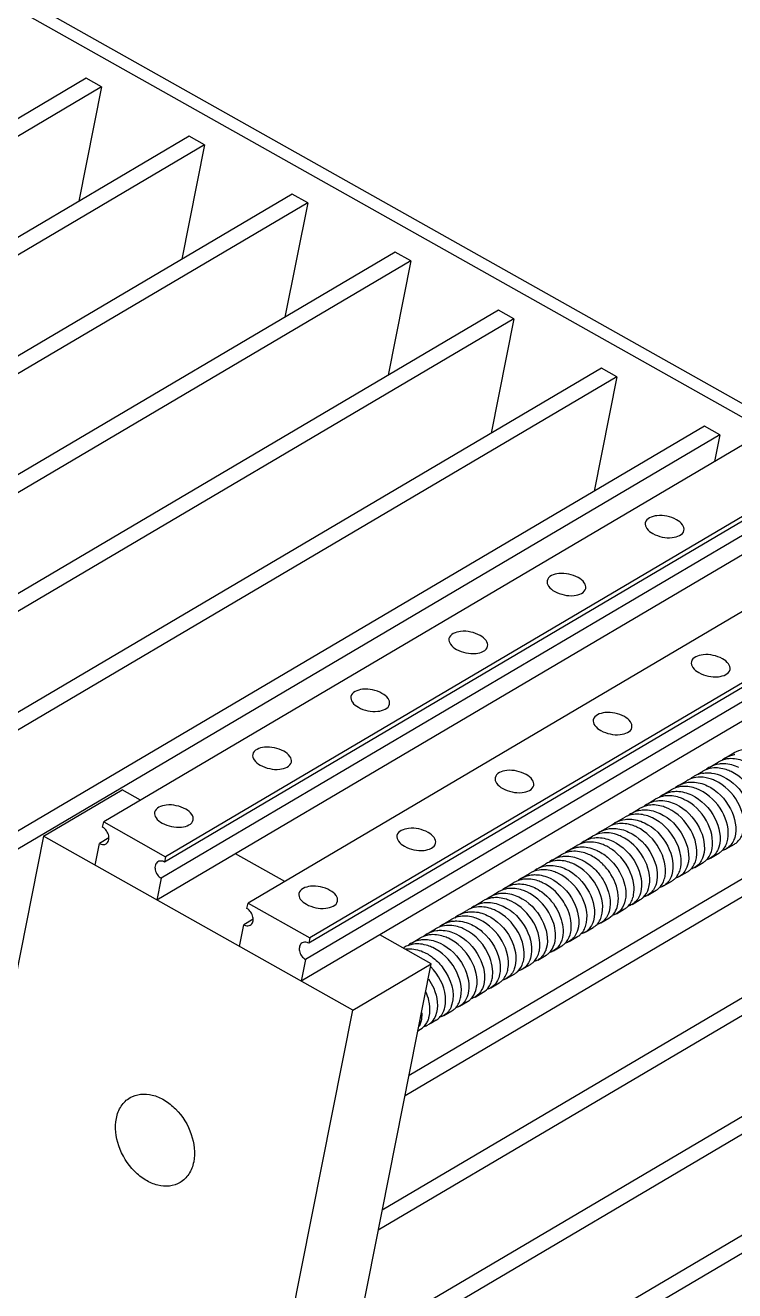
# Model space of a CAD drawing. Header units: inches. Extents: x -8900 to -5053, y -1814 to -15.
# Drawn here: x -5746 to -5611, y -384.9 to -144.1 of the extents above; entities that cross this region are included whole.
import ezdxf

# ---------------------------------------------------------------- set-up
doc = ezdxf.new("R2010")
doc.units = ezdxf.units.IN
doc.header["$LTSCALE"] = 2
doc.header["$MEASUREMENT"] = 0
doc.layers.add('02___PRT_ALL_AXES', color=7, linetype='Continuous')

msp = doc.modelspace()

# ---------------------------------------------------------------- linework, layer by layer
at = {"color": 7, "linetype": 'Continuous'}
for p, q in [((-5602.68, -219.96), (-5782.16, -119.02)), ((-5604.92, -221.28), (-5781.46, -122)), ((-5734.42, -154.19), (-6008.92, -316.03)), ((-5731.48, -155.84), (-6005.98, -317.68)), ((-5731.48, -155.84), (-5735.81, -177.6)), ((-5731.48, -155.84), (-5734.42, -154.19)), ((-5714.81, -165.22), (-5989.3, -327.06)), ((-5711.87, -166.87), (-5714.81, -165.22)), ((-5711.87, -166.87), (-5986.36, -328.72)), ((-5711.87, -166.87), (-5716.2, -188.63)), ((-5695.19, -176.25), (-5969.69, -338.09)), ((-5692.25, -177.9), (-5966.75, -339.75)), ((-5692.25, -177.9), (-5696.58, -199.67)), ((-5692.25, -177.9), (-5695.19, -176.25)), ((-5675.58, -187.28), (-5950.07, -349.12)), ((-5672.63, -188.94), (-5675.58, -187.28)), ((-5672.63, -188.94), (-5947.13, -350.78)), ((-5672.63, -188.94), (-5676.97, -210.7)), ((-5562.66, -196.37), (-5731.08, -295.67)), ((-5655.96, -198.31), (-5930.46, -360.16)), ((-5653.02, -199.97), (-5655.96, -198.31)), ((-5653.02, -199.97), (-5927.51, -361.81)), ((-5653.02, -199.97), (-5657.35, -221.73)), ((-5551.1, -204.02), (-5719.52, -303.32)), ((-5550.76, -202.91), (-5719.31, -302.29)), ((-5636.35, -209.35), (-5910.84, -371.19)), ((-5551.71, -207.11), (-5720.13, -306.41)), ((-5633.4, -211), (-5636.35, -209.35)), ((-5633.4, -211), (-5907.9, -372.84)), ((-5549.55, -209.48), (-5720.95, -310.54)), ((-5535.2, -211.81), (-5703.62, -311.11)), ((-5633.4, -211), (-5637.73, -232.76)), ((-5523.3, -218.36), (-5691.85, -317.73)), ((-5616.73, -220.38), (-5891.23, -382.22)), ((-5523.63, -219.46), (-5692.05, -318.76)), ((-5613.79, -222.03), (-5616.73, -220.38)), ((-5613.79, -222.03), (-5888.28, -383.87)), ((-5524.25, -222.56), (-5692.67, -321.86)), ((-5613.79, -222.03), (-5614.8, -227.11)), ((-5522.08, -224.92), (-5693.49, -325.99)), ((-5538.27, -264.5), (-5672.96, -343.92)), ((-5535.32, -266.16), (-5673.73, -347.76)), ((-5518.65, -275.54), (-5678.06, -369.52)), ((-5515.71, -277.19), (-5678.82, -373.36)), ((-5742.53, -298.41), (-5727.59, -289.59)), ((-5724.1, -291.55), (-5727.59, -289.59)), ((-5509.08, -292.49), (-5683.15, -395.13)), ((-5731.29, -296.7), (-5731.08, -295.67)), ((-5731.08, -295.67), (-5719.31, -302.29)), ((-5742.53, -298.41), (-5804.12, -607.88)), ((-5683.68, -331.5), (-5742.53, -298.41)), ((-5509.84, -296.33), (-5683.92, -398.97)), ((-5732.72, -303.92), (-5731.9, -299.8)), ((-5730.1, -298.73), (-5731.9, -299.8)), ((-5719.31, -302.29), (-5719.52, -303.32)), ((-5696.64, -307), (-5706.01, -301.73)), ((-5720.13, -306.41), (-5720.95, -310.54)), ((-5703.82, -312.14), (-5703.62, -311.11)), ((-5703.62, -311.11), (-5691.85, -317.73)), ((-5705.26, -319.37), (-5704.44, -315.24)), ((-5702.64, -314.18), (-5704.44, -315.24)), ((-5691.85, -317.73), (-5692.05, -318.76)), ((-5668.74, -322.69), (-5678.55, -317.17)), ((-5514.17, -318.09), (-5688.25, -420.73)), ((-5692.67, -321.86), (-5693.49, -325.99)), ((-5514.94, -321.93), (-5689.01, -424.57)), ((-5720.06, -580.58), (-5668.74, -322.69)), ((-5683.68, -331.5), (-5668.74, -322.69)), ((-5745.27, -640.97), (-5683.68, -331.5))]:
    msp.add_line(p, q, dxfattribs=at)
for centre, radius, start, end in [((-5610.29, -287.59), 4.78, 120.5871, 131.3808), ((-5610.19, -287.96), 5.15, 98.6996, 99.3856), ((-5616.2, -291.36), 5.03, 100.1709, 106.6356), ((-5614.74, -290.13), 4.7, 117.9221, 120.5387), ((-5613.28, -289.35), 4.78, 120.5733, 131.0316), ((-5619.25, -292.88), 4.78, 120.5743, 131.043), ((-5617.69, -291.96), 4.78, 108.0842, 120.4879), ((-5616.26, -291.11), 4.78, 127.5475, 130.0117), ((-5616.29, -291.08), 4.74, 120.5355, 127.5438), ((-5616.26, -291.14), 4.8, 106.658, 120.4702), ((-5622.24, -294.64), 4.78, 120.5721, 131.031), ((-5625.23, -296.4), 4.78, 120.5646, 130.9733), ((-5631.21, -299.93), 4.78, 120.5735, 131.0544), ((-5628.22, -298.17), 4.78, 120.5767, 131.0478), ((-5630.78, -303.38), 9.45, 51.2928, 54.879), ((-5634.2, -301.69), 4.78, 120.5547, 131.0248), ((-5637.19, -303.45), 4.78, 120.589, 131.0882), ((-5620.19, -299.84), 5, 343.0618, 349.5849), ((-5617.24, -298.07), 5.03, 343.7079, 349.6528), ((-5643.17, -306.98), 4.78, 120.5591, 131.028), ((-5640.18, -305.21), 4.78, 120.5844, 131.4043), ((-5623.21, -301.6), 5.03, 343.6094, 349.6249), ((-5646.15, -308.74), 4.78, 120.5956, 131.7355), ((-5646.06, -309.12), 5.17, 98.0526, 99.396), ((-5643.28, -311.04), 10.27, 41.2528, 44.2187), ((-5643.48, -311.22), 10.53, 31.8667, 41.2584), ((-5626.21, -303.36), 5.04, 343.7722, 349.7515), ((-5652.13, -312.26), 4.78, 120.5649, 131.0355), ((-5649.14, -310.5), 4.78, 120.574, 131.0659), ((-5632.16, -306.89), 5.01, 343.2397, 349.5302), ((-5629.16, -305.13), 5, 343.0304, 349.5881), ((-5655.12, -314.03), 4.78, 120.5931, 131.5846), ((-5655.03, -314.4), 5.16, 98.3202, 99.3919), ((-5635.18, -308.64), 5.05, 343.8661, 349.7619), ((-5661.01, -317.92), 5.16, 98.641, 99.3845), ((-5658.11, -315.79), 4.78, 120.571, 131.0742), ((-5664.09, -319.31), 4.78, 120.589, 131.4353), ((-5664, -319.68), 5.16, 98.5959, 99.3878), ((-5661.1, -317.55), 4.78, 120.5746, 131.5333), ((-5644.15, -313.93), 5.05, 343.982, 349.7769), ((-5641.17, -312.17), 5.05, 344.0558, 349.7606), ((-5667.08, -321.07), 4.78, 120.5738, 131.0307), ((-5647.1, -315.7), 5.01, 343.1609, 349.5647), ((-5672.96, -325.01), 5.2, 97.7647, 98.5938), ((-5670.07, -322.84), 4.78, 120.5663, 130.9674), ((-5653.13, -319.22), 5.06, 344.1291, 349.7991), ((-5656.07, -320.99), 5.01, 343.1456, 349.5753), ((-5659.13, -322.74), 5.08, 344.4995, 349.8516), ((-5665.03, -326.28), 5, 343.1088, 349.5797), ((-5659.38, -324.19), 3.66, 325.3801, 327.8581), ((-5668.07, -328.03), 5.06, 344.1224, 349.7558), ((-5671.04, -329.8), 5.03, 343.6558, 349.7384), ((-5670.99, -331.52), 3.21, 287.1852, 293.5642), ((-5670.96, -331.58), 3.14, 293.5871, 300.5694), ((-5670.97, -331.56), 3.17, 300.6079, 310.9437), ((-5671.04, -331.49), 3.26, 310.952, 317.09), ((-5669.4, -330.65), 3.16, 300.5448, 308.3327)]:
    msp.add_arc(centre, radius, start, end, dxfattribs=at)
for points in [[(-5612.39, -283.7), (-5613, -283.79), (-5613.61, -284), (-5614.14, -284.32)], [(-5612.72, -283.48), (-5612.2, -283.18), (-5611.62, -282.97), (-5611.03, -282.87)], [(-5609.31, -281.92), (-5609.95, -282.01), (-5610.59, -282.22), (-5611.15, -282.55)], [(-5617.09, -286.41), (-5616.77, -286.35), (-5616.44, -286.33), (-5616.12, -286.33)], [(-5615.3, -285.45), (-5615.87, -285.53), (-5616.43, -285.7), (-5616.94, -285.97)], [(-5615.71, -285.24), (-5615.15, -284.91), (-5614.52, -284.7), (-5613.88, -284.61)], [(-5621.68, -288.77), (-5621.13, -288.44), (-5620.49, -288.22), (-5619.85, -288.14)], [(-5617.54, -287.16), (-5618.09, -287.16), (-5618.65, -287.24), (-5619.17, -287.41)], [(-5624.27, -290.74), (-5624.9, -290.82), (-5625.54, -291.04), (-5626.09, -291.36)], [(-5624.67, -290.53), (-5624.12, -290.2), (-5623.48, -289.99), (-5622.85, -289.9)], [(-5621.27, -288.97), (-5621.91, -289.06), (-5622.55, -289.27), (-5623.1, -289.6)], [(-5630.65, -294.05), (-5630.1, -293.72), (-5629.46, -293.51), (-5628.82, -293.42)], [(-5627.3, -292.51), (-5627.92, -292.6), (-5628.54, -292.81), (-5629.08, -293.13)], [(-5627.66, -292.29), (-5627.12, -291.97), (-5626.5, -291.76), (-5625.88, -291.67)], [(-5633.23, -296.02), (-5633.87, -296.11), (-5634.5, -296.32), (-5635.06, -296.65)], [(-5633.64, -295.81), (-5633.08, -295.49), (-5632.45, -295.27), (-5631.81, -295.19)], [(-5630.24, -294.26), (-5630.88, -294.35), (-5631.52, -294.56), (-5632.07, -294.89)], [(-5625.34, -295.65), (-5625.74, -295.37), (-5626.16, -295.12), (-5626.61, -294.91)], [(-5636.22, -297.79), (-5636.86, -297.87), (-5637.49, -298.09), (-5638.05, -298.41)], [(-5636.63, -297.58), (-5636.07, -297.25), (-5635.44, -297.04), (-5634.8, -296.95)], [(-5642.61, -301.1), (-5642.1, -300.8), (-5641.51, -300.59), (-5640.93, -300.5)], [(-5639.21, -299.55), (-5639.85, -299.64), (-5640.49, -299.85), (-5641.04, -300.18)], [(-5639.62, -299.34), (-5639.07, -299.01), (-5638.43, -298.8), (-5637.79, -298.71)], [(-5612.57, -300.8), (-5612.79, -300.94), (-5613.04, -301.04), (-5613.29, -301.11)], [(-5611.65, -299.99), (-5611.9, -300.31), (-5612.22, -300.6), (-5612.57, -300.8)], [(-5645.18, -303.07), (-5645.82, -303.16), (-5646.46, -303.37), (-5647.02, -303.7)], [(-5645.6, -302.86), (-5645.04, -302.54), (-5644.4, -302.32), (-5643.76, -302.24)], [(-5642.3, -301.33), (-5642.9, -301.42), (-5643.5, -301.63), (-5644.03, -301.94)], [(-5615.56, -302.57), (-5615.78, -302.7), (-5616.02, -302.8), (-5616.27, -302.88)], [(-5614.67, -301.79), (-5614.92, -302.1), (-5615.22, -302.37), (-5615.56, -302.57)], [(-5648.2, -304.84), (-5648.83, -304.93), (-5649.46, -305.14), (-5650.01, -305.46)], [(-5648.59, -304.63), (-5648.07, -304.32), (-5647.49, -304.12), (-5646.9, -304.02)], [(-5620.64, -305.3), (-5620.89, -305.61), (-5621.19, -305.89), (-5621.54, -306.09)], [(-5618.55, -304.33), (-5618.76, -304.46), (-5619, -304.56), (-5619.24, -304.63)], [(-5617.63, -303.52), (-5617.88, -303.84), (-5618.2, -304.12), (-5618.55, -304.33)], [(-5654.56, -308.15), (-5654.01, -307.82), (-5653.37, -307.61), (-5652.73, -307.52)], [(-5651.15, -306.6), (-5651.79, -306.68), (-5652.44, -306.9), (-5652.99, -307.23)], [(-5651.57, -306.39), (-5651.02, -306.06), (-5650.38, -305.84), (-5649.73, -305.76)], [(-5624.53, -307.85), (-5624.75, -307.98), (-5624.99, -308.09), (-5625.23, -308.16)], [(-5623.65, -307.09), (-5623.89, -307.39), (-5624.19, -307.66), (-5624.53, -307.85)], [(-5621.54, -306.09), (-5621.76, -306.22), (-5622, -306.33), (-5622.25, -306.4)], [(-5657.2, -310.13), (-5657.82, -310.22), (-5658.43, -310.43), (-5658.97, -310.75)], [(-5657.55, -309.91), (-5657.04, -309.61), (-5656.46, -309.4), (-5655.87, -309.31)], [(-5654.15, -308.36), (-5654.79, -308.45), (-5655.43, -308.66), (-5655.98, -308.99)], [(-5627.52, -309.62), (-5627.74, -309.75), (-5627.98, -309.85), (-5628.23, -309.93)], [(-5626.62, -308.82), (-5626.86, -309.14), (-5627.17, -309.41), (-5627.52, -309.62)], [(-5663.53, -313.44), (-5663.02, -313.13), (-5662.44, -312.93), (-5661.85, -312.83)], [(-5660.11, -311.88), (-5660.76, -311.97), (-5661.4, -312.18), (-5661.96, -312.51)], [(-5660.54, -311.68), (-5659.98, -311.34), (-5659.34, -311.13), (-5658.69, -311.04)], [(-5634.91, -313.98), (-5634.47, -313.71), (-5634.08, -313.33), (-5633.8, -312.89)], [(-5633.8, -312.89), (-5633.57, -312.51), (-5633.39, -312.09), (-5633.28, -311.66)], [(-5632.38, -312.04), (-5632.66, -312.48), (-5633.04, -312.87), (-5633.49, -313.14)], [(-5630.51, -311.38), (-5630.73, -311.51), (-5630.97, -311.61), (-5631.22, -311.69)], [(-5629.6, -310.58), (-5629.85, -310.9), (-5630.16, -311.17), (-5630.51, -311.38)], [(-5666.52, -315.2), (-5666.01, -314.9), (-5665.43, -314.69), (-5664.84, -314.59)], [(-5663.2, -313.66), (-5663.81, -313.75), (-5664.42, -313.96), (-5664.95, -314.27)], [(-5636.48, -314.9), (-5636.7, -315.03), (-5636.93, -315.13), (-5637.18, -315.21)], [(-5635.55, -314.07), (-5635.81, -314.4), (-5636.13, -314.69), (-5636.48, -314.9)], [(-5633.49, -313.14), (-5633.75, -313.29), (-5634.03, -313.41), (-5634.32, -313.48)], [(-5669.11, -317.17), (-5669.74, -317.26), (-5670.38, -317.47), (-5670.93, -317.8)], [(-5669.51, -316.96), (-5668.96, -316.64), (-5668.32, -316.42), (-5667.69, -316.34)], [(-5666.19, -315.42), (-5666.8, -315.51), (-5667.41, -315.72), (-5667.94, -316.04)], [(-5641.56, -317.64), (-5641.81, -317.95), (-5642.12, -318.23), (-5642.46, -318.43)], [(-5639.47, -316.67), (-5639.7, -316.8), (-5639.94, -316.9), (-5640.19, -316.98)], [(-5638.56, -315.86), (-5638.81, -316.18), (-5639.12, -316.46), (-5639.47, -316.67)], [(-5672.15, -318.94), (-5672.77, -319.04), (-5673.38, -319.25), (-5673.92, -319.56)], [(-5672.5, -318.72), (-5671.96, -318.41), (-5671.35, -318.2), (-5670.73, -318.11)], [(-5645.45, -320.19), (-5645.67, -320.32), (-5645.91, -320.42), (-5646.15, -320.5)], [(-5644.6, -319.46), (-5644.84, -319.75), (-5645.13, -320), (-5645.45, -320.19)], [(-5645.33, -319.01), (-5645.26, -318.81), (-5645.21, -318.61), (-5645.17, -318.4)], [(-5642.46, -318.43), (-5642.68, -318.56), (-5642.93, -318.66), (-5643.17, -318.74)], [(-5670.02, -320.51), (-5669.4, -320.8), (-5668.82, -321.17), (-5668.29, -321.6)], [(-5648.44, -321.95), (-5648.66, -322.09), (-5648.91, -322.19), (-5649.16, -322.26)], [(-5653.46, -324.61), (-5653.72, -324.95), (-5654.05, -325.26), (-5654.42, -325.48)], [(-5651.43, -323.71), (-5651.65, -323.85), (-5651.89, -323.95), (-5652.14, -324.02)], [(-5650.53, -322.93), (-5650.78, -323.24), (-5651.09, -323.51), (-5651.43, -323.71)], [(-5658.83, -328.08), (-5658.41, -327.83), (-5658.05, -327.48), (-5657.78, -327.08)], [(-5657.41, -327.24), (-5657.64, -327.38), (-5657.9, -327.49), (-5658.17, -327.56)], [(-5656.37, -326.27), (-5656.64, -326.66), (-5657, -327), (-5657.41, -327.24)], [(-5654.42, -325.48), (-5654.64, -325.61), (-5654.88, -325.71), (-5655.13, -325.79)], [(-5660.4, -329), (-5660.62, -329.13), (-5660.86, -329.24), (-5661.11, -329.31)], [(-5665.48, -331.75), (-5665.73, -332.06), (-5666.03, -332.33), (-5666.37, -332.53)], [(-5663.38, -330.76), (-5663.6, -330.89), (-5663.84, -331), (-5664.09, -331.07)], [(-5662.44, -329.92), (-5662.7, -330.26), (-5663.02, -330.55), (-5663.38, -330.76)], [(-5670.76, -333.89), (-5670.84, -334.14), (-5670.93, -334.39), (-5671.05, -334.63)], [(-5670.78, -335.12), (-5670.35, -334.87), (-5669.98, -334.5), (-5669.71, -334.09)], [(-5669.71, -334.09), (-5669.56, -333.87), (-5669.44, -333.64), (-5669.34, -333.4)], [(-5667.92, -332.56), (-5668.1, -332.98), (-5668.34, -333.38), (-5668.65, -333.71)], [(-5667.44, -333.12), (-5667.24, -332.96), (-5667.06, -332.78), (-5666.9, -332.58)], [(-5666.37, -332.53), (-5666.6, -332.66), (-5666.84, -332.76), (-5667.09, -332.84)]]:
    msp.add_open_spline(points, degree=3, dxfattribs=at)
for points, knots in [([(-5608.67, -284.34), (-5608.97, -284.19), (-5610.15, -283.72), (-5611.47, -283.56), (-5612.39, -283.7)], [0, 0, 0, 0, 0.264885, 1, 1, 1, 1]), ([(-5616.12, -286.33), (-5615.88, -286.33), (-5614.88, -286.39), (-5613.91, -286.7), (-5613.23, -287.02)], [0, 0, 0, 0, 0.240089, 1, 1, 1, 1]), ([(-5611.66, -286.1), (-5611.96, -285.96), (-5613.11, -285.49), (-5614.4, -285.33), (-5615.3, -285.45)], [0, 0, 0, 0, 0.264545, 1, 1, 1, 1]), ([(-5613.88, -284.61), (-5613.59, -284.57), (-5612.34, -284.51), (-5611.1, -284.85), (-5610.24, -285.26)], [0, 0, 0, 0, 0.238259, 1, 1, 1, 1]), ([(-5606.31, -295.46), (-5605.98, -293.7), (-5607.04, -289.75), (-5609.88, -286.95), (-5611.66, -286.1)], [0, 0, 0, 0, 0.475667, 1, 1, 1, 1]), ([(-5617.64, -289.62), (-5617.93, -289.48), (-5619.08, -289.02), (-5620.37, -288.85), (-5621.27, -288.97)], [0, 0, 0, 0, 0.264498, 1, 1, 1, 1]), ([(-5619.85, -288.14), (-5619.56, -288.1), (-5618.32, -288.03), (-5617.07, -288.38), (-5616.22, -288.79)], [0, 0, 0, 0, 0.238283, 1, 1, 1, 1]), ([(-5614.65, -287.86), (-5614.88, -287.75), (-5615.8, -287.36), (-5616.8, -287.17), (-5617.54, -287.16)], [0, 0, 0, 0, 0.261139, 1, 1, 1, 1]), ([(-5616.22, -288.79), (-5614.34, -289.68), (-5611.41, -292.64), (-5610.47, -296.88), (-5610.98, -298.65)], [0, 0, 0, 0, 0.530363, 1, 1, 1, 1]), ([(-5609.29, -297.21), (-5608.97, -295.45), (-5610.03, -291.5), (-5612.87, -288.71), (-5614.65, -287.86)], [0, 0, 0, 0, 0.475747, 1, 1, 1, 1]), ([(-5613.23, -287.02), (-5611.36, -287.92), (-5608.43, -290.87), (-5607.48, -295.1), (-5607.99, -296.86)], [0, 0, 0, 0, 0.530084, 1, 1, 1, 1]), ([(-5620.63, -291.39), (-5620.92, -291.24), (-5622.07, -290.78), (-5623.36, -290.61), (-5624.27, -290.74)], [0, 0, 0, 0, 0.264518, 1, 1, 1, 1]), ([(-5622.85, -289.9), (-5622.55, -289.86), (-5621.31, -289.8), (-5620.06, -290.14), (-5619.21, -290.55)], [0, 0, 0, 0, 0.238272, 1, 1, 1, 1]), ([(-5619.21, -290.55), (-5617.32, -291.45), (-5614.38, -294.43), (-5613.45, -298.7), (-5613.99, -300.46)], [0, 0, 0, 0, 0.530955, 1, 1, 1, 1]), ([(-5612.28, -298.98), (-5611.96, -297.22), (-5613.02, -293.27), (-5615.86, -290.47), (-5617.64, -289.62)], [0, 0, 0, 0, 0.475683, 1, 1, 1, 1]), ([(-5628.82, -293.42), (-5628.53, -293.38), (-5627.28, -293.32), (-5626.04, -293.67), (-5625.19, -294.07)], [0, 0, 0, 0, 0.238278, 1, 1, 1, 1]), ([(-5623.62, -293.15), (-5623.92, -293), (-5625.08, -292.53), (-5626.39, -292.37), (-5627.3, -292.51)], [0, 0, 0, 0, 0.264735, 1, 1, 1, 1]), ([(-5625.88, -291.67), (-5625.59, -291.63), (-5624.33, -291.55), (-5623.06, -291.9), (-5622.2, -292.31)], [0, 0, 0, 0, 0.238165, 1, 1, 1, 1]), ([(-5618.26, -302.5), (-5617.94, -300.74), (-5619, -296.79), (-5621.84, -294), (-5623.62, -293.15)], [0, 0, 0, 0, 0.475634, 1, 1, 1, 1]), ([(-5622.2, -292.31), (-5620.32, -293.21), (-5617.38, -296.17), (-5616.44, -300.41), (-5616.97, -302.18)], [0, 0, 0, 0, 0.530481, 1, 1, 1, 1]), ([(-5615.27, -300.75), (-5614.95, -298.99), (-5616, -295.03), (-5618.85, -292.23), (-5620.63, -291.39)], [0, 0, 0, 0, 0.475675, 1, 1, 1, 1]), ([(-5629.59, -296.67), (-5629.89, -296.53), (-5631.04, -296.07), (-5632.32, -295.9), (-5633.23, -296.02)], [0, 0, 0, 0, 0.264491, 1, 1, 1, 1]), ([(-5631.81, -295.19), (-5631.51, -295.15), (-5630.27, -295.08), (-5629.03, -295.43), (-5628.17, -295.84)], [0, 0, 0, 0, 0.238285, 1, 1, 1, 1]), ([(-5626.61, -294.91), (-5626.9, -294.77), (-5628.05, -294.3), (-5629.34, -294.14), (-5630.24, -294.26)], [0, 0, 0, 0, 0.264506, 1, 1, 1, 1]), ([(-5628.17, -295.84), (-5626.29, -296.73), (-5623.34, -299.71), (-5622.42, -303.99), (-5622.96, -305.75)], [0, 0, 0, 0, 0.530982, 1, 1, 1, 1]), ([(-5625.19, -294.07), (-5623.31, -294.97), (-5620.38, -297.93), (-5619.43, -302.16), (-5619.95, -303.93)], [0, 0, 0, 0, 0.530247, 1, 1, 1, 1]), ([(-5621.25, -304.26), (-5621.13, -303.57), (-5621.16, -300.45), (-5623.01, -297.5), (-5624.87, -296.01)], [0, 0, 0, 0, 0.224961, 1, 1, 1, 1]), ([(-5730.64, -299.86), (-5730.42, -299.73), (-5730.06, -299.22), (-5730.08, -298.27), (-5730.49, -297.35), (-5731, -296.86), (-5731.29, -296.7)], [0, 0, 0, 0, 0.207644, 0.454817, 0.731612, 1, 1, 1, 1]), ([(-5632.58, -298.43), (-5632.88, -298.29), (-5634.03, -297.83), (-5635.32, -297.66), (-5636.22, -297.79)], [0, 0, 0, 0, 0.264522, 1, 1, 1, 1]), ([(-5634.8, -296.95), (-5634.51, -296.91), (-5633.26, -296.85), (-5632.02, -297.19), (-5631.16, -297.6)], [0, 0, 0, 0, 0.238266, 1, 1, 1, 1]), ([(-5627.23, -307.8), (-5626.9, -306.04), (-5627.96, -302.08), (-5630.8, -299.28), (-5632.58, -298.43)], [0, 0, 0, 0, 0.475524, 1, 1, 1, 1]), ([(-5631.16, -297.6), (-5629.28, -298.5), (-5626.34, -301.47), (-5625.41, -305.73), (-5625.94, -307.5)], [0, 0, 0, 0, 0.530873, 1, 1, 1, 1]), ([(-5624.24, -306.03), (-5623.92, -304.27), (-5624.97, -300.32), (-5627.81, -297.52), (-5629.59, -296.67)], [0, 0, 0, 0, 0.47568, 1, 1, 1, 1]), ([(-5611, -299.88), (-5610.81, -299.77), (-5610.07, -299.22), (-5609.6, -298.37), (-5609.41, -297.7)], [0, 0, 0, 0, 0.239577, 1, 1, 1, 1]), ([(-5731.9, -299.8), (-5731.8, -299.85), (-5731.41, -300.03), (-5730.91, -300.02), (-5730.64, -299.86)], [0, 0, 0, 0, 0.280829, 1, 1, 1, 1]), ([(-5640.93, -300.5), (-5640.62, -300.45), (-5639.33, -300.35), (-5638.03, -300.7), (-5637.14, -301.12)], [0, 0, 0, 0, 0.237983, 1, 1, 1, 1]), ([(-5635.57, -300.2), (-5635.87, -300.06), (-5637.02, -299.59), (-5638.31, -299.43), (-5639.21, -299.55)], [0, 0, 0, 0, 0.264519, 1, 1, 1, 1]), ([(-5637.79, -298.71), (-5637.5, -298.67), (-5636.25, -298.61), (-5635.01, -298.95), (-5634.15, -299.36)], [0, 0, 0, 0, 0.238291, 1, 1, 1, 1]), ([(-5633.26, -301.79), (-5633.44, -301.63), (-5634.14, -301.01), (-5634.94, -300.5), (-5635.57, -300.2)], [0, 0, 0, 0, 0.255779, 1, 1, 1, 1]), ([(-5634.15, -299.36), (-5632.28, -300.25), (-5629.35, -303.21), (-5628.4, -307.44), (-5628.92, -309.21)], [0, 0, 0, 0, 0.530156, 1, 1, 1, 1]), ([(-5613.99, -300.46), (-5614.03, -300.59), (-5614.19, -301.06), (-5614.44, -301.5), (-5614.67, -301.79)], [0, 0, 0, 0, 0.261012, 1, 1, 1, 1]), ([(-5613.99, -301.64), (-5613.8, -301.53), (-5613.07, -300.99), (-5612.6, -300.15), (-5612.4, -299.49)], [0, 0, 0, 0, 0.239726, 1, 1, 1, 1]), ([(-5610.98, -298.65), (-5611.02, -298.77), (-5611.18, -299.25), (-5611.43, -299.69), (-5611.65, -299.99)], [0, 0, 0, 0, 0.261065, 1, 1, 1, 1]), ([(-5720.78, -303.25), (-5721, -303.38), (-5721.36, -303.89), (-5721.34, -304.84), (-5720.93, -305.76), (-5720.42, -306.25), (-5720.13, -306.41)], [0, 0, 0, 0, 0.207644, 0.454817, 0.731612, 1, 1, 1, 1]), ([(-5719.52, -303.32), (-5719.62, -303.26), (-5720.01, -303.08), (-5720.51, -303.09), (-5720.78, -303.25)], [0, 0, 0, 0, 0.280829, 1, 1, 1, 1]), ([(-5641.55, -303.72), (-5641.85, -303.58), (-5642.99, -303.12), (-5644.28, -302.95), (-5645.18, -303.07)], [0, 0, 0, 0, 0.264495, 1, 1, 1, 1]), ([(-5643.76, -302.24), (-5643.47, -302.2), (-5642.23, -302.13), (-5640.98, -302.48), (-5640.13, -302.88)], [0, 0, 0, 0, 0.23828, 1, 1, 1, 1]), ([(-5638.56, -301.96), (-5638.87, -301.81), (-5640.05, -301.34), (-5641.38, -301.18), (-5642.3, -301.33)], [0, 0, 0, 0, 0.264968, 1, 1, 1, 1]), ([(-5640.13, -302.88), (-5639.86, -303.01), (-5638.76, -303.61), (-5637.8, -304.44), (-5637.17, -305.15)], [0, 0, 0, 0, 0.243147, 1, 1, 1, 1]), ([(-5635.92, -303.88), (-5636.11, -303.68), (-5636.91, -302.93), (-5637.83, -302.31), (-5638.56, -301.96)], [0, 0, 0, 0, 0.255899, 1, 1, 1, 1]), ([(-5637.14, -301.12), (-5636.9, -301.24), (-5635.94, -301.76), (-5635.07, -302.45), (-5634.5, -303.05)], [0, 0, 0, 0, 0.243585, 1, 1, 1, 1]), ([(-5634.5, -303.05), (-5633.25, -304.33), (-5631.51, -307.21), (-5631.61, -310.82), (-5632.38, -312.04)], [0, 0, 0, 0, 0.554049, 1, 1, 1, 1]), ([(-5630.22, -309.54), (-5630.1, -308.91), (-5630.09, -306.04), (-5631.66, -303.3), (-5633.26, -301.79)], [0, 0, 0, 0, 0.224476, 1, 1, 1, 1]), ([(-5619.97, -305.17), (-5619.78, -305.06), (-5619.05, -304.52), (-5618.58, -303.68), (-5618.38, -303.02)], [0, 0, 0, 0, 0.239767, 1, 1, 1, 1]), ([(-5616.97, -302.18), (-5617, -302.31), (-5617.16, -302.78), (-5617.41, -303.22), (-5617.63, -303.52)], [0, 0, 0, 0, 0.261029, 1, 1, 1, 1]), ([(-5616.98, -303.4), (-5616.8, -303.3), (-5616.08, -302.77), (-5615.61, -301.94), (-5615.41, -301.3)], [0, 0, 0, 0, 0.240056, 1, 1, 1, 1]), ([(-5649.73, -305.76), (-5649.44, -305.72), (-5648.2, -305.66), (-5646.96, -306), (-5646.11, -306.41)], [0, 0, 0, 0, 0.238307, 1, 1, 1, 1]), ([(-5644.54, -305.48), (-5644.84, -305.34), (-5646, -304.87), (-5647.29, -304.71), (-5648.2, -304.84)], [0, 0, 0, 0, 0.264622, 1, 1, 1, 1]), ([(-5646.78, -304), (-5646.49, -303.96), (-5645.24, -303.89), (-5643.98, -304.24), (-5643.12, -304.65)], [0, 0, 0, 0, 0.238245, 1, 1, 1, 1]), ([(-5639.18, -314.83), (-5638.86, -313.07), (-5639.92, -309.12), (-5642.76, -306.33), (-5644.54, -305.48)], [0, 0, 0, 0, 0.475847, 1, 1, 1, 1]), ([(-5643.12, -304.65), (-5641.25, -305.54), (-5638.32, -308.49), (-5637.37, -312.72), (-5637.88, -314.49)], [0, 0, 0, 0, 0.530039, 1, 1, 1, 1]), ([(-5636.19, -313.07), (-5635.88, -311.31), (-5636.93, -307.36), (-5639.77, -304.57), (-5641.55, -303.72)], [0, 0, 0, 0, 0.475835, 1, 1, 1, 1]), ([(-5637.17, -305.15), (-5636.67, -305.7), (-5635.11, -307.87), (-5634.35, -310.85), (-5634.89, -312.72)], [0, 0, 0, 0, 0.278103, 1, 1, 1, 1]), ([(-5633.28, -311.66), (-5633.17, -311.21), (-5632.94, -309.13), (-5633.68, -307.03), (-5634.53, -305.66)], [0, 0, 0, 0, 0.223465, 1, 1, 1, 1]), ([(-5622.96, -306.93), (-5622.77, -306.82), (-5622.04, -306.28), (-5621.56, -305.43), (-5621.37, -304.77)], [0, 0, 0, 0, 0.239677, 1, 1, 1, 1]), ([(-5619.95, -303.93), (-5619.99, -304.06), (-5620.15, -304.54), (-5620.4, -305), (-5620.64, -305.3)], [0, 0, 0, 0, 0.261372, 1, 1, 1, 1]), ([(-5652.73, -307.52), (-5652.43, -307.48), (-5651.19, -307.42), (-5649.95, -307.77), (-5649.1, -308.17)], [0, 0, 0, 0, 0.238294, 1, 1, 1, 1]), ([(-5647.53, -307.25), (-5647.82, -307.11), (-5648.97, -306.64), (-5650.25, -306.48), (-5651.15, -306.6)], [0, 0, 0, 0, 0.264447, 1, 1, 1, 1]), ([(-5643.09, -311.65), (-5643.34, -311.18), (-5644.45, -309.39), (-5646.11, -307.92), (-5647.53, -307.25)], [0, 0, 0, 0, 0.25394, 1, 1, 1, 1]), ([(-5646.11, -306.41), (-5644.22, -307.31), (-5641.28, -310.28), (-5640.35, -314.55), (-5640.89, -316.32)], [0, 0, 0, 0, 0.53088, 1, 1, 1, 1]), ([(-5625.94, -307.5), (-5625.98, -307.62), (-5626.14, -308.09), (-5626.39, -308.53), (-5626.62, -308.82)], [0, 0, 0, 0, 0.260961, 1, 1, 1, 1]), ([(-5625.95, -308.69), (-5625.76, -308.58), (-5625.04, -308.06), (-5624.57, -307.23), (-5624.38, -306.59)], [0, 0, 0, 0, 0.240063, 1, 1, 1, 1]), ([(-5622.96, -305.75), (-5623, -305.88), (-5623.16, -306.35), (-5623.41, -306.8), (-5623.65, -307.09)], [0, 0, 0, 0, 0.261072, 1, 1, 1, 1]), ([(-5653.51, -310.77), (-5653.81, -310.63), (-5654.97, -310.16), (-5656.28, -310), (-5657.2, -310.13)], [0, 0, 0, 0, 0.26473, 1, 1, 1, 1]), ([(-5655.78, -309.29), (-5655.48, -309.25), (-5654.22, -309.17), (-5652.95, -309.52), (-5652.09, -309.93)], [0, 0, 0, 0, 0.238196, 1, 1, 1, 1]), ([(-5650.52, -309.01), (-5650.81, -308.87), (-5651.96, -308.4), (-5653.24, -308.24), (-5654.15, -308.36)], [0, 0, 0, 0, 0.264473, 1, 1, 1, 1]), ([(-5652.09, -309.93), (-5650.22, -310.82), (-5647.29, -313.78), (-5646.34, -317.99), (-5646.84, -319.76)], [0, 0, 0, 0, 0.529887, 1, 1, 1, 1]), ([(-5645.95, -313.67), (-5646.19, -313.17), (-5647.31, -311.28), (-5649.04, -309.71), (-5650.52, -309.01)], [0, 0, 0, 0, 0.253252, 1, 1, 1, 1]), ([(-5649.1, -308.17), (-5648.61, -308.4), (-5646.72, -309.54), (-5645.25, -311.34), (-5644.53, -312.84)], [0, 0, 0, 0, 0.244688, 1, 1, 1, 1]), ([(-5631.92, -312.22), (-5631.74, -312.11), (-5631, -311.56), (-5630.53, -310.71), (-5630.34, -310.05)], [0, 0, 0, 0, 0.239632, 1, 1, 1, 1]), ([(-5628.92, -309.21), (-5628.95, -309.34), (-5629.12, -309.82), (-5629.37, -310.28), (-5629.6, -310.58)], [0, 0, 0, 0, 0.261357, 1, 1, 1, 1]), ([(-5628.94, -310.45), (-5628.75, -310.34), (-5628.03, -309.81), (-5627.56, -308.98), (-5627.36, -308.33)], [0, 0, 0, 0, 0.239955, 1, 1, 1, 1]), ([(-5703.18, -315.31), (-5702.96, -315.18), (-5702.6, -314.67), (-5702.62, -313.72), (-5703.02, -312.8), (-5703.53, -312.31), (-5703.82, -312.14)], [0, 0, 0, 0, 0.207644, 0.454817, 0.731612, 1, 1, 1, 1]), ([(-5661.78, -312.82), (-5661.48, -312.78), (-5660.21, -312.69), (-5658.94, -313.04), (-5658.07, -313.46)], [0, 0, 0, 0, 0.238104, 1, 1, 1, 1]), ([(-5656.5, -312.53), (-5656.79, -312.39), (-5657.93, -311.93), (-5659.21, -311.76), (-5660.11, -311.88)], [0, 0, 0, 0, 0.264411, 1, 1, 1, 1]), ([(-5658.69, -311.04), (-5658.4, -311.01), (-5657.16, -310.95), (-5655.92, -311.29), (-5655.08, -311.7)], [0, 0, 0, 0, 0.238324, 1, 1, 1, 1]), ([(-5651.14, -321.9), (-5650.82, -320.14), (-5651.87, -316.18), (-5654.71, -313.38), (-5656.5, -312.53)], [0, 0, 0, 0, 0.475653, 1, 1, 1, 1]), ([(-5655.08, -311.7), (-5653.19, -312.59), (-5650.25, -315.57), (-5649.32, -319.84), (-5649.86, -321.6)], [0, 0, 0, 0, 0.530886, 1, 1, 1, 1]), ([(-5648.15, -320.11), (-5647.83, -318.35), (-5648.89, -314.41), (-5651.73, -311.62), (-5653.51, -310.77)], [0, 0, 0, 0, 0.475873, 1, 1, 1, 1]), ([(-5644.53, -312.84), (-5644.32, -313.29), (-5643.66, -314.97), (-5643.5, -316.93), (-5643.91, -318.17)], [0, 0, 0, 0, 0.278059, 1, 1, 1, 1]), ([(-5642.18, -316.61), (-5642.11, -316.23), (-5641.98, -314.53), (-5642.49, -312.82), (-5643.09, -311.65)], [0, 0, 0, 0, 0.227424, 1, 1, 1, 1]), ([(-5634.89, -312.72), (-5634.93, -312.85), (-5635.08, -313.32), (-5635.33, -313.78), (-5635.55, -314.07)], [0, 0, 0, 0, 0.261213, 1, 1, 1, 1]), ([(-5704.44, -315.24), (-5704.33, -315.3), (-5703.94, -315.48), (-5703.45, -315.47), (-5703.18, -315.31)], [0, 0, 0, 0, 0.280829, 1, 1, 1, 1]), ([(-5662.47, -316.06), (-5662.78, -315.91), (-5663.95, -315.44), (-5665.27, -315.28), (-5666.19, -315.42)], [0, 0, 0, 0, 0.264843, 1, 1, 1, 1]), ([(-5664.77, -314.58), (-5664.47, -314.54), (-5663.2, -314.46), (-5661.93, -314.81), (-5661.05, -315.22)], [0, 0, 0, 0, 0.238145, 1, 1, 1, 1]), ([(-5659.48, -314.3), (-5659.79, -314.15), (-5660.96, -313.68), (-5662.28, -313.52), (-5663.2, -313.66)], [0, 0, 0, 0, 0.264875, 1, 1, 1, 1]), ([(-5661.05, -315.22), (-5660.32, -315.57), (-5657.65, -317.36), (-5655.85, -320.5), (-5655.63, -322.88)], [0, 0, 0, 0, 0.254011, 1, 1, 1, 1]), ([(-5654.13, -323.63), (-5653.81, -321.87), (-5654.87, -317.93), (-5657.71, -315.14), (-5659.48, -314.3)], [0, 0, 0, 0, 0.475902, 1, 1, 1, 1]), ([(-5658.07, -313.46), (-5656.2, -314.35), (-5653.28, -317.29), (-5652.32, -321.49), (-5652.81, -323.26)], [0, 0, 0, 0, 0.529535, 1, 1, 1, 1]), ([(-5645.17, -318.4), (-5645.1, -318.04), (-5644.96, -316.43), (-5645.41, -314.8), (-5645.95, -313.67)], [0, 0, 0, 0, 0.227829, 1, 1, 1, 1]), ([(-5640.89, -317.5), (-5640.7, -317.39), (-5639.96, -316.85), (-5639.49, -315.99), (-5639.3, -315.32)], [0, 0, 0, 0, 0.239576, 1, 1, 1, 1]), ([(-5637.88, -314.49), (-5637.92, -314.62), (-5638.08, -315.1), (-5638.33, -315.56), (-5638.56, -315.86)], [0, 0, 0, 0, 0.261341, 1, 1, 1, 1]), ([(-5637.9, -315.74), (-5637.71, -315.63), (-5636.97, -315.08), (-5636.5, -314.22), (-5636.31, -313.56)], [0, 0, 0, 0, 0.239544, 1, 1, 1, 1]), ([(-5665.46, -317.82), (-5665.76, -317.68), (-5666.91, -317.21), (-5668.2, -317.05), (-5669.11, -317.17)], [0, 0, 0, 0, 0.264553, 1, 1, 1, 1]), ([(-5667.69, -316.34), (-5667.4, -316.3), (-5666.15, -316.23), (-5664.9, -316.58), (-5664.04, -316.98)], [0, 0, 0, 0, 0.238255, 1, 1, 1, 1]), ([(-5664.04, -316.98), (-5662.16, -317.88), (-5659.21, -320.86), (-5658.28, -325.13), (-5658.82, -326.89)], [0, 0, 0, 0, 0.530916, 1, 1, 1, 1]), ([(-5657.05, -323.72), (-5657.12, -322.95), (-5657.9, -319.83), (-5660.28, -317.1), (-5662.47, -316.06)], [0, 0, 0, 0, 0.240346, 1, 1, 1, 1]), ([(-5643.88, -319.27), (-5643.7, -319.16), (-5642.98, -318.63), (-5642.5, -317.8), (-5642.31, -317.15)], [0, 0, 0, 0, 0.240015, 1, 1, 1, 1]), ([(-5640.89, -316.32), (-5640.93, -316.44), (-5641.09, -316.91), (-5641.34, -317.35), (-5641.56, -317.64)], [0, 0, 0, 0, 0.260953, 1, 1, 1, 1]), ([(-5693.31, -318.7), (-5693.54, -318.83), (-5693.9, -319.34), (-5693.88, -320.29), (-5693.47, -321.21), (-5692.96, -321.7), (-5692.67, -321.86)], [0, 0, 0, 0, 0.207644, 0.454817, 0.731612, 1, 1, 1, 1]), ([(-5692.05, -318.76), (-5692.16, -318.7), (-5692.55, -318.53), (-5693.05, -318.54), (-5693.31, -318.7)], [0, 0, 0, 0, 0.280829, 1, 1, 1, 1]), ([(-5673.66, -319.86), (-5673.37, -319.82), (-5672.12, -319.76), (-5670.88, -320.1), (-5670.02, -320.51)], [0, 0, 0, 0, 0.238284, 1, 1, 1, 1]), ([(-5668.45, -319.58), (-5668.75, -319.44), (-5669.92, -318.97), (-5671.24, -318.81), (-5672.15, -318.94)], [0, 0, 0, 0, 0.264807, 1, 1, 1, 1]), ([(-5670.73, -318.11), (-5670.44, -318.06), (-5669.17, -317.98), (-5667.9, -318.33), (-5667.03, -318.75)], [0, 0, 0, 0, 0.238133, 1, 1, 1, 1]), ([(-5663.1, -328.93), (-5662.78, -327.17), (-5663.84, -323.22), (-5666.67, -320.43), (-5668.45, -319.58)], [0, 0, 0, 0, 0.475789, 1, 1, 1, 1]), ([(-5667.03, -318.75), (-5665.16, -319.64), (-5662.23, -322.59), (-5661.28, -326.81), (-5661.79, -328.57)], [0, 0, 0, 0, 0.529935, 1, 1, 1, 1]), ([(-5660.11, -327.18), (-5659.78, -325.42), (-5660.84, -321.47), (-5663.68, -318.67), (-5665.46, -317.82)], [0, 0, 0, 0, 0.475664, 1, 1, 1, 1]), ([(-5646.84, -319.76), (-5646.91, -320), (-5647.22, -320.86), (-5647.86, -321.61), (-5648.44, -321.95)], [0, 0, 0, 0, 0.269282, 1, 1, 1, 1]), ([(-5646.87, -321.03), (-5646.69, -320.92), (-5646, -320.41), (-5645.53, -319.63), (-5645.33, -319.01)], [0, 0, 0, 0, 0.240593, 1, 1, 1, 1]), ([(-5643.91, -318.17), (-5643.95, -318.29), (-5644.12, -318.75), (-5644.37, -319.18), (-5644.6, -319.46)], [0, 0, 0, 0, 0.260676, 1, 1, 1, 1]), ([(-5668.29, -321.6), (-5667.59, -322.16), (-5665.37, -324.48), (-5664.13, -328.13), (-5664.79, -330.37)], [0, 0, 0, 0, 0.275529, 1, 1, 1, 1]), ([(-5652.85, -324.55), (-5652.66, -324.44), (-5651.94, -323.91), (-5651.47, -323.09), (-5651.28, -322.44)], [0, 0, 0, 0, 0.240023, 1, 1, 1, 1]), ([(-5649.86, -321.6), (-5649.89, -321.73), (-5650.06, -322.2), (-5650.3, -322.64), (-5650.53, -322.93)], [0, 0, 0, 0, 0.260948, 1, 1, 1, 1]), ([(-5649.86, -322.79), (-5649.67, -322.68), (-5648.93, -322.13), (-5648.45, -321.27), (-5648.26, -320.6)], [0, 0, 0, 0, 0.239504, 1, 1, 1, 1]), ([(-5666.09, -330.69), (-5665.98, -330.1), (-5665.94, -327.36), (-5667.35, -324.74), (-5668.82, -323.24)], [0, 0, 0, 0, 0.224379, 1, 1, 1, 1]), ([(-5657.21, -325.8), (-5657.16, -325.64), (-5657.02, -324.95), (-5657.01, -324.25), (-5657.05, -323.72)], [0, 0, 0, 0, 0.237344, 1, 1, 1, 1]), ([(-5655.63, -322.88), (-5655.61, -323.19), (-5655.58, -324.3), (-5655.86, -325.45), (-5656.29, -326.14)], [0, 0, 0, 0, 0.274725, 1, 1, 1, 1]), ([(-5655.84, -326.31), (-5655.65, -326.2), (-5654.9, -325.65), (-5654.42, -324.77), (-5654.23, -324.09)], [0, 0, 0, 0, 0.239317, 1, 1, 1, 1]), ([(-5652.81, -323.26), (-5652.85, -323.38), (-5653, -323.86), (-5653.24, -324.31), (-5653.46, -324.61)], [0, 0, 0, 0, 0.261161, 1, 1, 1, 1]), ([(-5669.27, -325.52), (-5668.88, -326.09), (-5667.69, -328.19), (-5667.27, -330.94), (-5667.92, -332.56)], [0, 0, 0, 0, 0.283096, 1, 1, 1, 1]), ([(-5658.82, -326.89), (-5658.89, -327.12), (-5659.21, -327.95), (-5659.84, -328.67), (-5660.4, -329)], [0, 0, 0, 0, 0.268384, 1, 1, 1, 1]), ([(-5657.78, -327.08), (-5657.58, -326.8), (-5657.37, -326.37), (-5657.24, -325.92), (-5657.21, -325.8)], [0, 0, 0, 0, 0.739322, 1, 1, 1, 1]), ([(-5669.07, -330.28), (-5669.1, -330.09), (-5669.25, -329.31), (-5669.51, -328.55), (-5669.76, -328)], [0, 0, 0, 0, 0.241645, 1, 1, 1, 1]), ([(-5664.8, -331.6), (-5664.61, -331.49), (-5663.87, -330.94), (-5663.4, -330.08), (-5663.21, -329.41)], [0, 0, 0, 0, 0.239506, 1, 1, 1, 1]), ([(-5661.79, -328.57), (-5661.82, -328.7), (-5661.98, -329.17), (-5662.22, -329.62), (-5662.44, -329.92)], [0, 0, 0, 0, 0.261111, 1, 1, 1, 1]), ([(-5661.82, -329.84), (-5661.63, -329.73), (-5660.91, -329.2), (-5660.44, -328.38), (-5660.24, -327.73)], [0, 0, 0, 0, 0.24004, 1, 1, 1, 1]), ([(-5670.56, -331.99), (-5670.55, -332.16), (-5670.54, -332.8), (-5670.63, -333.44), (-5670.76, -333.89)], [0, 0, 0, 0, 0.263063, 1, 1, 1, 1]), ([(-5669.34, -333.4), (-5669.25, -333.17), (-5668.94, -332.17), (-5668.95, -331.08), (-5669.07, -330.28)], [0, 0, 0, 0, 0.230649, 1, 1, 1, 1]), ([(-5666.9, -332.58), (-5666.67, -332.29), (-5666.41, -331.83), (-5666.25, -331.34), (-5666.21, -331.21)], [0, 0, 0, 0, 0.738615, 1, 1, 1, 1]), ([(-5664.79, -330.37), (-5664.83, -330.5), (-5664.99, -330.99), (-5665.25, -331.45), (-5665.48, -331.75)], [0, 0, 0, 0, 0.261385, 1, 1, 1, 1])]:
    msp.add_open_spline(points, degree=3, knots=knots, dxfattribs=at)
at = {"layer": '02___PRT_ALL_AXES', "color": 7, "linetype": 'Continuous'}
for p, q in [((-5612.72, -283.48), (-5611.15, -282.55)), ((-5617.91, -286.54), (-5617.13, -286.08)), ((-5615.71, -285.24), (-5614.14, -284.31)), ((-5621.68, -288.76), (-5620.11, -287.84)), ((-5624.67, -290.53), (-5623.1, -289.6)), ((-5630.65, -294.05), (-5629.08, -293.13)), ((-5627.66, -292.29), (-5626.09, -291.36)), ((-5633.64, -295.81), (-5632.07, -294.89)), ((-5639.62, -299.34), (-5638.05, -298.41)), ((-5636.63, -297.58), (-5635.06, -296.65)), ((-5642.61, -301.1), (-5641.04, -300.18)), ((-5612.57, -300.8), (-5611, -299.88)), ((-5645.6, -302.86), (-5644.03, -301.94)), ((-5615.56, -302.57), (-5613.99, -301.64)), ((-5651.57, -306.39), (-5650.01, -305.46)), ((-5648.59, -304.63), (-5647.02, -303.7)), ((-5621.54, -306.09), (-5619.97, -305.17)), ((-5618.55, -304.33), (-5616.98, -303.4)), ((-5654.56, -308.15), (-5652.99, -307.23)), ((-5624.53, -307.85), (-5622.96, -306.93)), ((-5657.55, -309.91), (-5655.98, -308.99)), ((-5630.51, -311.38), (-5628.94, -310.45)), ((-5627.52, -309.62), (-5625.95, -308.69)), ((-5663.53, -313.44), (-5661.96, -312.51)), ((-5660.54, -311.68), (-5658.97, -310.75)), ((-5633.49, -313.14), (-5631.93, -312.22)), ((-5666.52, -315.2), (-5664.95, -314.27)), ((-5636.48, -314.9), (-5634.91, -313.98)), ((-5669.51, -316.96), (-5667.94, -316.04)), ((-5642.46, -318.43), (-5640.89, -317.5)), ((-5639.47, -316.67), (-5637.9, -315.74)), ((-5674.1, -319.67), (-5673.92, -319.56)), ((-5672.5, -318.72), (-5670.93, -317.8)), ((-5645.45, -320.19), (-5643.88, -319.27)), ((-5648.44, -321.95), (-5646.87, -321.03)), ((-5654.42, -325.48), (-5652.85, -324.55)), ((-5651.43, -323.72), (-5649.86, -322.79)), ((-5657.41, -327.24), (-5655.84, -326.31)), ((-5660.4, -329), (-5658.83, -328.08)), ((-5666.37, -332.53), (-5664.8, -331.6)), ((-5663.38, -330.76), (-5661.82, -329.84)), ((-5668.96, -334.05), (-5667.79, -333.36)), ((-5671.27, -335.41), (-5670.78, -335.13))]:
    msp.add_line(p, q, dxfattribs=at)
for points, knots in [([(-5622.07, -238.18), (-5622.63, -237.87), (-5623.88, -237.45), (-5625.9, -237.24), (-5627.83, -237.92), (-5627.99, -238.77)], [0, 0, 0, 0, 0.296792, 0.595224, 1, 1, 1, 1]), ([(-5620.64, -240.23), (-5620.57, -239.87), (-5620.9, -238.94), (-5621.63, -238.43), (-5622.07, -238.18)], [0, 0, 0, 0, 0.421571, 1, 1, 1, 1]), ([(-5627.99, -238.77), (-5628.07, -239.13), (-5627.73, -240.06), (-5627, -240.57), (-5626.56, -240.82)], [0, 0, 0, 0, 0.421571, 1, 1, 1, 1]), ([(-5626.56, -240.82), (-5626, -241.13), (-5624.75, -241.55), (-5622.73, -241.76), (-5620.81, -241.08), (-5620.64, -240.23)], [0, 0, 0, 0, 0.296792, 0.595224, 1, 1, 1, 1]), ([(-5646.68, -249.78), (-5646.75, -250.14), (-5646.42, -251.07), (-5645.68, -251.59), (-5645.24, -251.84)], [0, 0, 0, 0, 0.421571, 1, 1, 1, 1]), ([(-5640.76, -249.19), (-5641.31, -248.88), (-5642.56, -248.47), (-5644.58, -248.25), (-5646.51, -248.93), (-5646.68, -249.78)], [0, 0, 0, 0, 0.296792, 0.595224, 1, 1, 1, 1]), ([(-5639.32, -251.25), (-5639.25, -250.89), (-5639.58, -249.96), (-5640.32, -249.44), (-5640.76, -249.19)], [0, 0, 0, 0, 0.421571, 1, 1, 1, 1]), ([(-5645.24, -251.84), (-5644.69, -252.15), (-5643.43, -252.56), (-5641.41, -252.78), (-5639.49, -252.1), (-5639.32, -251.25)], [0, 0, 0, 0, 0.296792, 0.595224, 1, 1, 1, 1]), ([(-5659.44, -260.21), (-5659.99, -259.9), (-5661.24, -259.48), (-5663.27, -259.27), (-5665.19, -259.95), (-5665.36, -260.8)], [0, 0, 0, 0, 0.296792, 0.595224, 1, 1, 1, 1]), ([(-5665.36, -260.8), (-5665.43, -261.16), (-5665.1, -262.09), (-5664.36, -262.6), (-5663.92, -262.85)], [0, 0, 0, 0, 0.421571, 1, 1, 1, 1]), ([(-5663.92, -262.85), (-5663.37, -263.16), (-5662.12, -263.58), (-5660.09, -263.79), (-5658.17, -263.11), (-5658, -262.26)], [0, 0, 0, 0, 0.296792, 0.595224, 1, 1, 1, 1]), ([(-5658, -262.26), (-5657.93, -261.9), (-5658.26, -260.97), (-5659, -260.46), (-5659.44, -260.21)], [0, 0, 0, 0, 0.421571, 1, 1, 1, 1]), ([(-5613.29, -264.64), (-5613.85, -264.33), (-5615.1, -263.91), (-5617.12, -263.7), (-5619.04, -264.38), (-5619.21, -265.23)], [0, 0, 0, 0, 0.296792, 0.595224, 1, 1, 1, 1]), ([(-5611.86, -266.69), (-5611.79, -266.33), (-5612.12, -265.4), (-5612.85, -264.89), (-5613.29, -264.64)], [0, 0, 0, 0, 0.421571, 1, 1, 1, 1]), ([(-5619.21, -265.23), (-5619.29, -265.59), (-5618.95, -266.52), (-5618.22, -267.03), (-5617.78, -267.28)], [0, 0, 0, 0, 0.421571, 1, 1, 1, 1]), ([(-5617.78, -267.28), (-5617.22, -267.59), (-5615.97, -268.01), (-5613.95, -268.22), (-5612.03, -267.54), (-5611.86, -266.69)], [0, 0, 0, 0, 0.296792, 0.595224, 1, 1, 1, 1]), ([(-5684.04, -271.81), (-5684.11, -272.17), (-5683.78, -273.1), (-5683.04, -273.62), (-5682.6, -273.87)], [0, 0, 0, 0, 0.421571, 1, 1, 1, 1]), ([(-5678.12, -271.22), (-5678.67, -270.91), (-5679.92, -270.49), (-5681.95, -270.28), (-5683.87, -270.96), (-5684.04, -271.81)], [0, 0, 0, 0, 0.296792, 0.595224, 1, 1, 1, 1]), ([(-5676.68, -273.28), (-5676.61, -272.91), (-5676.94, -271.99), (-5677.68, -271.47), (-5678.12, -271.22)], [0, 0, 0, 0, 0.421571, 1, 1, 1, 1]), ([(-5682.6, -273.87), (-5682.05, -274.18), (-5680.8, -274.59), (-5678.77, -274.81), (-5676.85, -274.13), (-5676.68, -273.28)], [0, 0, 0, 0, 0.296792, 0.595224, 1, 1, 1, 1]), ([(-5637.9, -276.24), (-5637.97, -276.6), (-5637.64, -277.53), (-5636.9, -278.05), (-5636.46, -278.3)], [0, 0, 0, 0, 0.421571, 1, 1, 1, 1]), ([(-5631.98, -275.65), (-5632.53, -275.34), (-5633.78, -274.92), (-5635.8, -274.71), (-5637.73, -275.39), (-5637.9, -276.24)], [0, 0, 0, 0, 0.296792, 0.595224, 1, 1, 1, 1]), ([(-5630.54, -277.71), (-5630.47, -277.34), (-5630.8, -276.42), (-5631.53, -275.9), (-5631.98, -275.65)], [0, 0, 0, 0, 0.421571, 1, 1, 1, 1]), ([(-5636.46, -278.3), (-5635.91, -278.61), (-5634.65, -279.02), (-5632.63, -279.24), (-5630.71, -278.56), (-5630.54, -277.71)], [0, 0, 0, 0, 0.296792, 0.595224, 1, 1, 1, 1]), ([(-5696.8, -282.24), (-5697.35, -281.92), (-5698.61, -281.51), (-5700.63, -281.29), (-5702.55, -281.98), (-5702.72, -282.83)], [0, 0, 0, 0, 0.296792, 0.595224, 1, 1, 1, 1]), ([(-5702.72, -282.83), (-5702.79, -283.19), (-5702.46, -284.11), (-5701.73, -284.63), (-5701.28, -284.88)], [0, 0, 0, 0, 0.421571, 1, 1, 1, 1]), ([(-5695.36, -284.29), (-5695.29, -283.93), (-5695.62, -283), (-5696.36, -282.48), (-5696.8, -282.24)], [0, 0, 0, 0, 0.421571, 1, 1, 1, 1]), ([(-5701.28, -284.88), (-5700.73, -285.19), (-5699.48, -285.61), (-5697.46, -285.82), (-5695.53, -285.14), (-5695.36, -284.29)], [0, 0, 0, 0, 0.296792, 0.595224, 1, 1, 1, 1]), ([(-5650.66, -286.67), (-5651.21, -286.35), (-5652.46, -285.94), (-5654.49, -285.72), (-5656.41, -286.41), (-5656.58, -287.26)], [0, 0, 0, 0, 0.296792, 0.595224, 1, 1, 1, 1]), ([(-5656.58, -287.26), (-5656.65, -287.62), (-5656.32, -288.54), (-5655.58, -289.06), (-5655.14, -289.31)], [0, 0, 0, 0, 0.421571, 1, 1, 1, 1]), ([(-5655.14, -289.31), (-5654.59, -289.62), (-5653.34, -290.04), (-5651.31, -290.25), (-5649.39, -289.57), (-5649.22, -288.72)], [0, 0, 0, 0, 0.296792, 0.595224, 1, 1, 1, 1]), ([(-5649.22, -288.72), (-5649.15, -288.36), (-5649.48, -287.43), (-5650.22, -286.91), (-5650.66, -286.67)], [0, 0, 0, 0, 0.421571, 1, 1, 1, 1]), ([(-5715.48, -293.25), (-5716.04, -292.94), (-5717.29, -292.52), (-5719.31, -292.31), (-5721.23, -292.99), (-5721.4, -293.84)], [0, 0, 0, 0, 0.296792, 0.595224, 1, 1, 1, 1]), ([(-5714.05, -295.31), (-5713.97, -294.94), (-5714.31, -294.02), (-5715.04, -293.5), (-5715.48, -293.25)], [0, 0, 0, 0, 0.421571, 1, 1, 1, 1]), ([(-5721.4, -293.84), (-5721.47, -294.2), (-5721.14, -295.13), (-5720.41, -295.65), (-5719.97, -295.89)], [0, 0, 0, 0, 0.421571, 1, 1, 1, 1]), ([(-5719.97, -295.89), (-5719.41, -296.21), (-5718.16, -296.62), (-5716.14, -296.84), (-5714.22, -296.15), (-5714.05, -295.31)], [0, 0, 0, 0, 0.296792, 0.595224, 1, 1, 1, 1]), ([(-5675.26, -298.27), (-5675.33, -298.63), (-5675, -299.56), (-5674.26, -300.08), (-5673.82, -300.32)], [0, 0, 0, 0, 0.421571, 1, 1, 1, 1]), ([(-5669.34, -297.68), (-5669.89, -297.37), (-5671.14, -296.95), (-5673.17, -296.74), (-5675.09, -297.42), (-5675.26, -298.27)], [0, 0, 0, 0, 0.296792, 0.595224, 1, 1, 1, 1]), ([(-5667.9, -299.74), (-5667.83, -299.37), (-5668.16, -298.45), (-5668.9, -297.93), (-5669.34, -297.68)], [0, 0, 0, 0, 0.421571, 1, 1, 1, 1]), ([(-5673.82, -300.32), (-5673.27, -300.64), (-5672.02, -301.05), (-5669.99, -301.27), (-5668.07, -300.58), (-5667.9, -299.74)], [0, 0, 0, 0, 0.296792, 0.595224, 1, 1, 1, 1]), ([(-5688.02, -308.7), (-5688.57, -308.38), (-5689.83, -307.97), (-5691.85, -307.75), (-5693.77, -308.43), (-5693.94, -309.28)], [0, 0, 0, 0, 0.296792, 0.595224, 1, 1, 1, 1]), ([(-5693.94, -309.28), (-5694.01, -309.65), (-5693.68, -310.57), (-5692.94, -311.09), (-5692.5, -311.34)], [0, 0, 0, 0, 0.421571, 1, 1, 1, 1]), ([(-5686.58, -310.75), (-5686.51, -310.39), (-5686.84, -309.46), (-5687.58, -308.94), (-5688.02, -308.7)], [0, 0, 0, 0, 0.421571, 1, 1, 1, 1]), ([(-5692.5, -311.34), (-5691.95, -311.65), (-5690.7, -312.07), (-5688.68, -312.28), (-5686.75, -311.6), (-5686.58, -310.75)], [0, 0, 0, 0, 0.296792, 0.595224, 1, 1, 1, 1]), ([(-5728.68, -352.08), (-5728.51, -351.26), (-5727.94, -349.7), (-5726.74, -348.53), (-5726.08, -348.14)], [0, 0, 0, 0, 0.521671, 1, 1, 1, 1]), ([(-5726.08, -348.14), (-5725.48, -347.79), (-5724.05, -347.33), (-5721.73, -347.54), (-5719.42, -348.55), (-5716.57, -350.85), (-5714.1, -354.83), (-5713.62, -358.64), (-5713.96, -360.35)], [0, 0, 0, 0, 0.102159, 0.212149, 0.333843, 0.466416, 0.743752, 1, 1, 1, 1]), ([(-5716.56, -364.29), (-5717.16, -364.65), (-5718.59, -365.11), (-5720.9, -364.89), (-5723.21, -363.88), (-5726.07, -361.58), (-5728.54, -357.6), (-5729.02, -353.8), (-5728.68, -352.08)], [0, 0, 0, 0, 0.102159, 0.212149, 0.333843, 0.466416, 0.743752, 1, 1, 1, 1]), ([(-5713.96, -360.35), (-5714.13, -361.18), (-5714.7, -362.73), (-5715.9, -363.9), (-5716.56, -364.29)], [0, 0, 0, 0, 0.521671, 1, 1, 1, 1])]:
    msp.add_open_spline(points, degree=3, knots=knots, dxfattribs=at)

doc.saveas('drawing.dxf')
